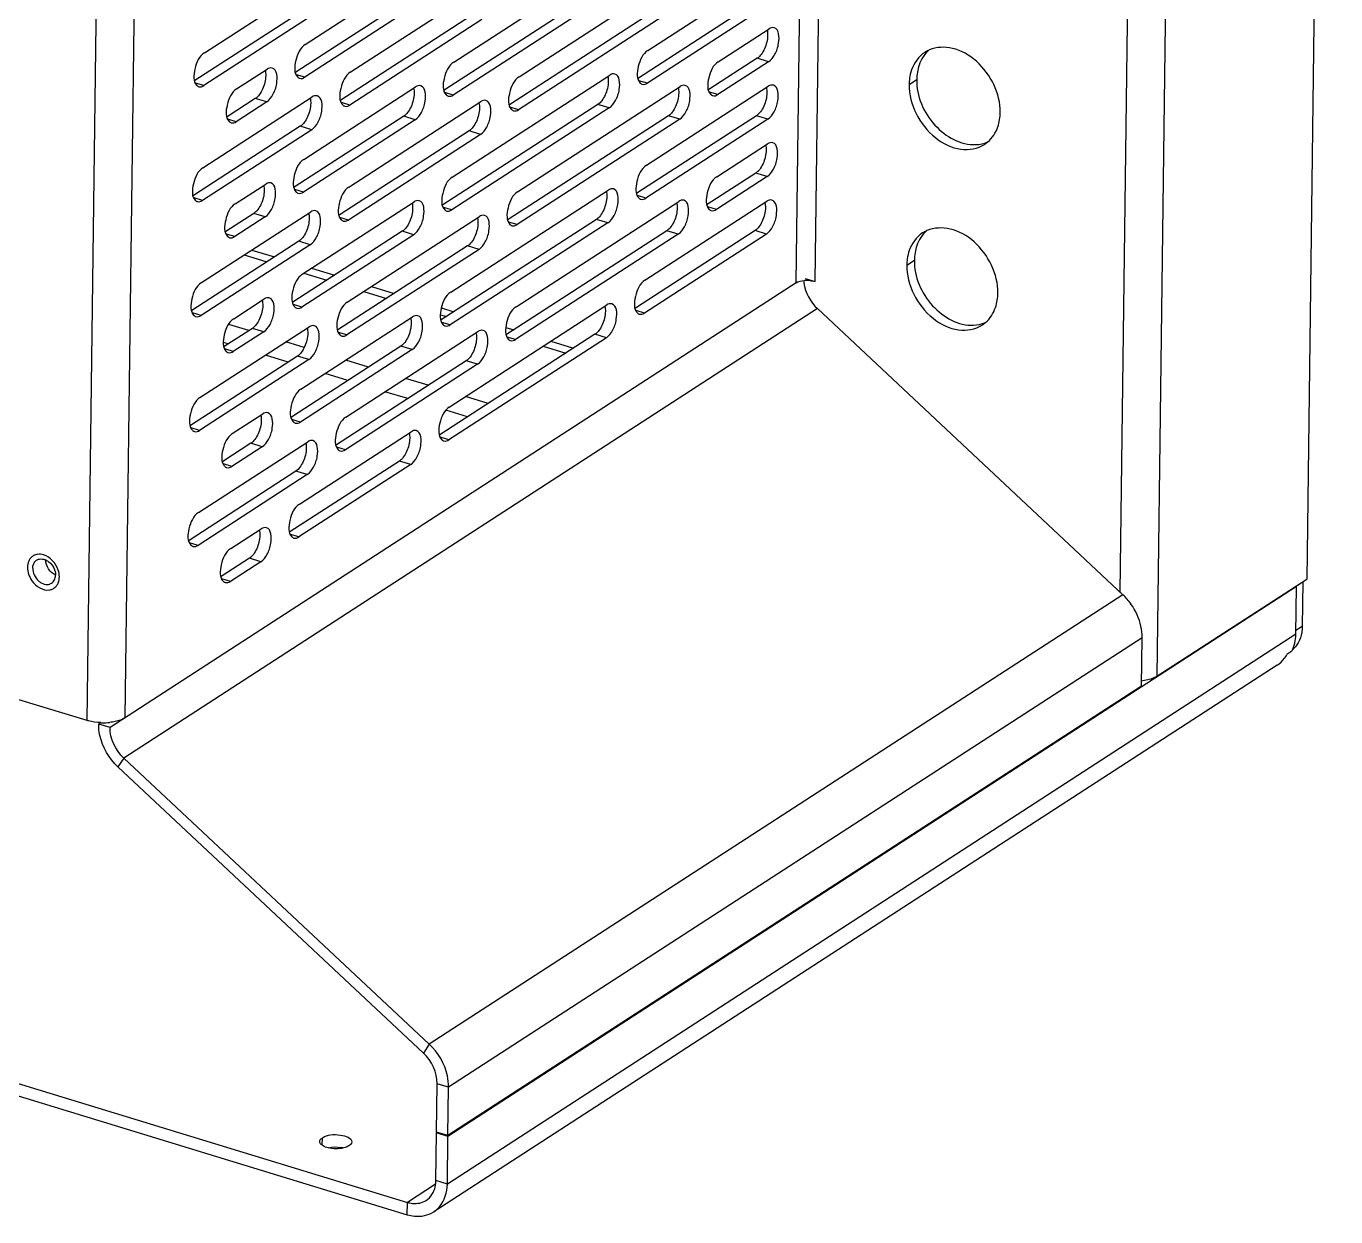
# Model space of a CAD drawing. Header units: millimetres. Extents: x -177 to 18421, y -5017 to 3255.
# Drawn here: x 4843.56 to 4879.39, y -3752.58 to -3720.03 of the extents above; entities that cross this region are included whole.
import ezdxf

# ---------------------------------------------------------------- set-up
doc = ezdxf.new("R2010")
doc.units = ezdxf.units.MM
doc.header["$LTSCALE"] = 46.255
doc.layers.get('0').update_dxf_attribs({"linetype": 'CONTINUOUS'})
doc.layers.add('02___PRT_ALL_AXES', color=7, linetype='CONTINUOUS')

msp = doc.modelspace()

# ---------------------------------------------------------------- linework, layer by layer
at = {"color": 3, "linetype": 'Continuous'}
for p, q in [((4879.389, -3673.017), (4878.593, -3735.149)), ((4875.288, -3675.673), (4874.492, -3737.805)), ((4874.217, -3678.2), (4873.483, -3735.499)), ((4865.144, -3727.011), (4865.698, -3683.717)), ((4864.623, -3727.051), (4865.174, -3684.056)), ((4845.235, -3739.015), (4845.818, -3693.501)), ((4846.275, -3738.934), (4846.858, -3693.421)), ((4855.258, -3721.015), (4859.567, -3718.224)), ((4851.198, -3720.528), (4854.256, -3718.547)), ((4857.045, -3721.416), (4861.493, -3718.535)), ((4860.569, -3720.691), (4863.906, -3718.531)), ((4848.438, -3720.757), (4851.427, -3718.822)), ((4852.429, -3721.289), (4856.043, -3718.948)), ((4859.556, -3719.122), (4855.247, -3721.912)), ((4854.244, -3719.445), (4851.186, -3721.426)), ((4861.482, -3719.433), (4857.034, -3722.313)), ((4863.894, -3719.428), (4860.558, -3721.589)), ((4851.415, -3719.719), (4848.427, -3721.655)), ((4856.031, -3719.846), (4852.417, -3722.187)), ((4862.495, -3721.002), (4863.885, -3720.102)), ((4863.874, -3721), (4862.484, -3721.9)), ((4849.321, -3721.743), (4850.155, -3721.203)), ((4855.218, -3724.157), (4859.527, -3721.366)), ((4851.158, -3723.67), (4854.216, -3721.69)), ((4857.005, -3724.558), (4861.453, -3721.677)), ((4860.529, -3723.834), (4863.865, -3721.673)), ((4848.398, -3723.9), (4851.386, -3721.964)), ((4850.144, -3722.101), (4849.31, -3722.641)), ((4852.389, -3724.431), (4856.003, -3722.091)), ((4859.515, -3722.264), (4855.206, -3725.055)), ((4863.854, -3722.571), (4860.518, -3724.731)), ((4851.375, -3722.862), (4848.386, -3724.798)), ((4854.204, -3722.588), (4851.146, -3724.568)), ((4861.441, -3722.575), (4856.993, -3725.456)), ((4855.991, -3722.989), (4852.377, -3725.329)), ((4862.455, -3724.145), (4863.845, -3723.244)), ((4760.574, -3724.051), (4853.989, -3752.526)), ((4849.281, -3724.886), (4850.115, -3724.346)), ((4863.834, -3724.142), (4862.444, -3725.042)), ((4855.178, -3727.3), (4859.487, -3724.509)), ((4851.117, -3726.813), (4854.175, -3724.832)), ((4856.965, -3727.701), (4861.413, -3724.82)), ((4860.489, -3726.976), (4863.825, -3724.816)), ((4848.357, -3727.042), (4851.346, -3725.107)), ((4850.104, -3725.243), (4849.27, -3725.784)), ((4852.348, -3727.574), (4855.962, -3725.233)), ((4859.475, -3725.407), (4855.166, -3728.197)), ((4854.164, -3725.73), (4851.106, -3727.711)), ((4861.401, -3725.718), (4856.953, -3728.598)), ((4863.813, -3725.713), (4860.477, -3727.874)), ((4851.335, -3726.004), (4848.346, -3727.94)), ((4849.735, -3726.15), (4850.358, -3726.34)), ((4855.951, -3726.131), (4852.337, -3728.472)), ((4851.371, -3726.649), (4851.994, -3726.839)), ((4864.656, -3727.03), (4845.858, -3739.205)), ((4853.007, -3727.147), (4853.63, -3727.337)), ((4864.869, -3726.927), (4865.144, -3727.011)), ((4849.241, -3728.028), (4850.075, -3727.488)), ((4865.207, -3727.752), (4846.233, -3740.041)), ((4854.921, -3727.731), (4855.266, -3727.836)), ((4855.137, -3730.442), (4859.446, -3727.651)), ((4873.565, -3735.576), (4865.207, -3727.752)), ((4848.317, -3730.185), (4851.306, -3728.249)), ((4851.077, -3729.955), (4854.135, -3727.975)), ((4856.688, -3728.269), (4856.902, -3728.335)), ((4850.063, -3728.386), (4849.229, -3728.926)), ((4852.308, -3730.716), (4855.922, -3728.376)), ((4859.435, -3728.549), (4855.126, -3731.34)), ((4857.915, -3728.643), (4858.538, -3728.833)), ((4854.124, -3728.873), (4851.066, -3730.853)), ((4851.294, -3729.147), (4848.306, -3731.083)), ((4855.911, -3729.274), (4852.297, -3731.614)), ((4849.201, -3731.171), (4850.035, -3730.631)), ((4851.037, -3733.098), (4854.095, -3731.117)), ((4848.277, -3733.327), (4851.265, -3731.392)), ((4850.023, -3731.528), (4849.189, -3732.069)), ((4854.083, -3732.015), (4851.025, -3733.996)), ((4851.254, -3732.289), (4848.265, -3734.225)), ((4849.16, -3734.313), (4849.994, -3733.773)), ((4849.983, -3734.671), (4849.149, -3735.211)), ((4878.315, -3735.352), (4855.101, -3750.386)), ((4874.492, -3737.805), (4878.593, -3735.149)), ((4878.298, -3736.654), (4878.315, -3735.352)), ((4878.488, -3735.218), (4878.472, -3736.442)), ((4873.565, -3735.576), (4854.591, -3747.864)), ((4878.298, -3736.654), (4855.085, -3751.688)), ((4874.092, -3736.751), (4855.119, -3749.04)), ((4874.075, -3738.075), (4874.092, -3736.751)), ((4878.19, -3737.117), (4878.051, -3737.207)), ((4877.785, -3737.505), (4854.711, -3752.45)), ((4874.075, -3738.075), (4855.102, -3750.364)), ((4845.235, -3739.015), (4843.157, -3738.381)), ((4854.591, -3747.864), (4846.233, -3740.041)), ((4855.102, -3750.364), (4855.119, -3749.04)), ((4855.085, -3751.688), (4855.101, -3750.386))]:
    msp.add_line(p, q, dxfattribs=at)
at = {"color": 7, "linetype": 'Continuous'}
for p, q in [((4859.244, -3719.027), (4854.999, -3721.776)), ((4861.17, -3719.338), (4856.786, -3722.177)), ((4863.582, -3719.333), (4860.311, -3721.452)), ((4851.103, -3719.624), (4848.179, -3721.518)), ((4853.933, -3719.35), (4850.939, -3721.289)), ((4855.72, -3719.751), (4852.17, -3722.05)), ((4863.562, -3720.905), (4862.237, -3721.763)), ((4863.874, -3721), (4863.562, -3720.905)), ((4851.186, -3721.426), (4850.955, -3721.355)), ((4848.427, -3721.655), (4848.195, -3721.585)), ((4855.247, -3721.912), (4855.015, -3721.842)), ((4860.558, -3721.589), (4860.327, -3721.519)), ((4862.484, -3721.9), (4862.253, -3721.829)), ((4849.832, -3722.006), (4849.063, -3722.504)), ((4850.144, -3722.101), (4849.832, -3722.006)), ((4852.417, -3722.187), (4852.186, -3722.116)), ((4859.204, -3722.169), (4854.959, -3724.918)), ((4859.515, -3722.264), (4859.204, -3722.169)), ((4849.31, -3722.641), (4849.079, -3722.571)), ((4853.893, -3722.493), (4850.899, -3724.432)), ((4854.204, -3722.588), (4853.893, -3722.493)), ((4861.13, -3722.48), (4856.746, -3725.319)), ((4857.034, -3722.313), (4856.802, -3722.243)), ((4863.542, -3722.476), (4860.27, -3724.595)), ((4861.441, -3722.575), (4861.13, -3722.48)), ((4863.854, -3722.571), (4863.542, -3722.476)), ((4851.063, -3722.767), (4848.139, -3724.661)), ((4851.375, -3722.862), (4851.063, -3722.767)), ((4855.679, -3722.894), (4852.13, -3725.193)), ((4855.991, -3722.989), (4855.679, -3722.894)), ((4760.578, -3723.714), (4853.994, -3752.189)), ((4863.522, -3724.047), (4862.196, -3724.906)), ((4863.834, -3724.142), (4863.522, -3724.047)), ((4851.146, -3724.568), (4850.915, -3724.498)), ((4860.518, -3724.731), (4860.287, -3724.661)), ((4848.386, -3724.798), (4848.155, -3724.727)), ((4855.206, -3725.055), (4854.975, -3724.985)), ((4862.444, -3725.042), (4862.212, -3724.972)), ((4849.792, -3725.148), (4849.022, -3725.647)), ((4850.104, -3725.243), (4849.792, -3725.148)), ((4852.377, -3725.329), (4852.146, -3725.259)), ((4859.164, -3725.312), (4854.919, -3728.061)), ((4856.993, -3725.456), (4856.762, -3725.385)), ((4859.475, -3725.407), (4859.164, -3725.312)), ((4849.27, -3725.784), (4849.038, -3725.713)), ((4853.852, -3725.635), (4850.859, -3727.574)), ((4854.164, -3725.73), (4853.852, -3725.635)), ((4861.089, -3725.623), (4856.706, -3728.462)), ((4863.502, -3725.618), (4860.23, -3727.737)), ((4861.401, -3725.718), (4861.089, -3725.623)), ((4863.813, -3725.713), (4863.502, -3725.618)), ((4851.023, -3725.909), (4848.099, -3727.803)), ((4851.335, -3726.004), (4851.023, -3725.909)), ((4855.639, -3726.036), (4852.09, -3728.335)), ((4855.951, -3726.131), (4855.639, -3726.036)), ((4849.527, -3726.285), (4850.15, -3726.475)), ((4851.162, -3726.784), (4851.786, -3726.974)), ((4852.798, -3727.282), (4853.422, -3727.472)), ((4848.346, -3727.94), (4848.115, -3727.87)), ((4851.106, -3727.711), (4850.875, -3727.64)), ((4854.895, -3727.921), (4855.058, -3727.971)), ((4860.477, -3727.874), (4860.246, -3727.804)), ((4849.752, -3728.291), (4848.982, -3728.789)), ((4849.656, -3728.353), (4849.103, -3728.184)), ((4850.063, -3728.386), (4849.752, -3728.291)), ((4855.166, -3728.197), (4854.935, -3728.127)), ((4851.169, -3728.814), (4850.669, -3728.661)), ((4852.337, -3728.472), (4852.106, -3728.401)), ((4859.123, -3728.454), (4854.879, -3731.203)), ((4856.953, -3728.598), (4856.722, -3728.528)), ((4859.435, -3728.549), (4859.123, -3728.454)), ((4849.093, -3728.718), (4848.959, -3728.677)), ((4849.229, -3728.926), (4848.998, -3728.856)), ((4853.812, -3728.778), (4850.818, -3730.717)), ((4854.124, -3728.873), (4853.812, -3728.778)), ((4857.706, -3728.778), (4858.329, -3728.968)), ((4850.983, -3729.052), (4848.058, -3730.946)), ((4850.729, -3729.216), (4850.106, -3729.026)), ((4851.294, -3729.147), (4850.983, -3729.052)), ((4855.599, -3729.179), (4852.049, -3731.478)), ((4852.928, -3729.35), (4852.305, -3729.16)), ((4855.911, -3729.274), (4855.599, -3729.179)), ((4852.365, -3729.715), (4851.742, -3729.525)), ((4854.564, -3729.849), (4853.941, -3729.659)), ((4854.001, -3730.214), (4853.378, -3730.024)), ((4856.2, -3730.347), (4855.577, -3730.157)), ((4851.066, -3730.853), (4850.834, -3730.783)), ((4855.637, -3730.712), (4855.045, -3730.532)), ((4848.306, -3731.083), (4848.075, -3731.012)), ((4849.711, -3731.433), (4848.942, -3731.932)), ((4850.023, -3731.528), (4849.711, -3731.433)), ((4855.126, -3731.34), (4854.895, -3731.269)), ((4852.297, -3731.614), (4852.065, -3731.544)), ((4850.942, -3732.194), (4848.018, -3734.088)), ((4849.189, -3732.069), (4848.958, -3731.998)), ((4853.772, -3731.92), (4850.778, -3733.859)), ((4851.254, -3732.289), (4850.942, -3732.194)), ((4854.083, -3732.015), (4853.772, -3731.92)), ((4851.025, -3733.996), (4850.794, -3733.925)), ((4848.265, -3734.225), (4848.034, -3734.155)), ((4849.671, -3734.576), (4848.902, -3735.074)), ((4849.983, -3734.671), (4849.671, -3734.576)), ((4849.149, -3735.211), (4848.918, -3735.141)), ((4878.315, -3735.352), (4878.291, -3735.345)), ((4878.472, -3736.442), (4878.299, -3736.554)), ((4845.606, -3739.071), (4845.547, -3739.11)), ((4845.858, -3739.205), (4845.547, -3739.11)), ((4846.233, -3740.041), (4846.074, -3740.285)), ((4854.432, -3748.108), (4846.074, -3740.285)), ((4854.591, -3747.864), (4854.432, -3748.108)), ((4854.79, -3750.269), (4854.807, -3748.945)), ((4855.119, -3749.04), (4854.807, -3748.945)), ((4854.773, -3751.593), (4854.79, -3750.291)), ((4855.102, -3750.364), (4854.79, -3750.269)), ((4854.813, -3750.276), (4854.79, -3750.291)), ((4855.101, -3750.386), (4854.79, -3750.291)), ((4854.763, -3751.691), (4853.994, -3752.189)), ((4855.085, -3751.688), (4854.773, -3751.593)), ((4853.989, -3752.526), (4853.994, -3752.189))]:
    msp.add_line(p, q, dxfattribs=at)
at = {"color": 3, "linetype": 'Continuous'}
msp.add_lwpolyline([(4845.271, -3739.025), (4845.253, -3739.02), (4845.235, -3739.015)], dxfattribs=at)
for centre, radius, start, end in [((4865.819, -3726.923), 0.987, 183.5455, 187.4814), ((4864.926, -3727.82), 0.839, 84.8575, 95.0883), ((4872.406, -3736.811), 1.694, 35.405, 46.8132), ((4877.312, -3736.828), 0.831, 324.2555, 332.9039), ((4877.762, -3736.561), 0.68, 311.4867, 319.2374), ((4845.67, -3737.403), 1.672, 267.789, 268.567), ((4845.671, -3737.425), 1.65, 268.5277, 276.2799)]:
    msp.add_arc(centre, radius, start, end, dxfattribs=at)
for points in [[(4864.025, -3720.072), (4863.98, -3720.059), (4863.925, -3720.076), (4863.885, -3720.102)], [(4850.295, -3721.174), (4850.25, -3721.16), (4850.195, -3721.177), (4850.155, -3721.203)], [(4851.047, -3721.455), (4851.092, -3721.469), (4851.146, -3721.452), (4851.186, -3721.426)], [(4859.667, -3721.337), (4859.621, -3721.323), (4859.567, -3721.34), (4859.527, -3721.366)], [(4848.287, -3721.684), (4848.332, -3721.698), (4848.387, -3721.681), (4848.427, -3721.655)], [(4854.356, -3721.66), (4854.31, -3721.647), (4854.256, -3721.664), (4854.216, -3721.69)], [(4860.418, -3721.618), (4860.464, -3721.632), (4860.518, -3721.615), (4860.558, -3721.589)], [(4861.593, -3721.648), (4861.547, -3721.634), (4861.493, -3721.651), (4861.453, -3721.677)], [(4864.005, -3721.644), (4863.96, -3721.63), (4863.905, -3721.647), (4863.865, -3721.673)], [(4851.526, -3721.935), (4851.481, -3721.921), (4851.426, -3721.938), (4851.386, -3721.964)], [(4852.277, -3722.216), (4852.323, -3722.23), (4852.377, -3722.213), (4852.417, -3722.187)], [(4855.107, -3721.942), (4855.152, -3721.956), (4855.207, -3721.938), (4855.247, -3721.912)], [(4856.142, -3722.061), (4856.097, -3722.047), (4856.043, -3722.065), (4856.003, -3722.091)], [(4862.344, -3721.929), (4862.39, -3721.943), (4862.444, -3721.926), (4862.484, -3721.9)], [(4856.894, -3722.343), (4856.939, -3722.357), (4856.994, -3722.339), (4857.034, -3722.313)], [(4849.17, -3722.67), (4849.216, -3722.684), (4849.27, -3722.667), (4849.31, -3722.641)], [(4863.985, -3723.215), (4863.939, -3723.201), (4863.885, -3723.218), (4863.845, -3723.244)], [(4850.255, -3724.316), (4850.209, -3724.302), (4850.155, -3724.32), (4850.115, -3724.346)], [(4851.006, -3724.598), (4851.052, -3724.611), (4851.106, -3724.594), (4851.146, -3724.568)], [(4859.627, -3724.479), (4859.581, -3724.466), (4859.527, -3724.483), (4859.487, -3724.509)], [(4848.246, -3724.827), (4848.292, -3724.841), (4848.346, -3724.823), (4848.386, -3724.798)], [(4851.486, -3725.077), (4851.44, -3725.063), (4851.386, -3725.081), (4851.346, -3725.107)], [(4854.315, -3724.803), (4854.27, -3724.789), (4854.215, -3724.806), (4854.175, -3724.832)], [(4855.067, -3725.084), (4855.112, -3725.098), (4855.166, -3725.081), (4855.206, -3725.055)], [(4860.378, -3724.761), (4860.423, -3724.775), (4860.478, -3724.757), (4860.518, -3724.731)], [(4861.552, -3724.79), (4861.507, -3724.776), (4861.453, -3724.794), (4861.413, -3724.82)], [(4862.304, -3725.072), (4862.349, -3725.086), (4862.404, -3725.068), (4862.444, -3725.042)], [(4863.965, -3724.786), (4863.919, -3724.772), (4863.865, -3724.79), (4863.825, -3724.816)], [(4852.237, -3725.359), (4852.283, -3725.373), (4852.337, -3725.355), (4852.377, -3725.329)], [(4856.102, -3725.204), (4856.057, -3725.19), (4856.002, -3725.207), (4855.962, -3725.233)], [(4849.13, -3725.813), (4849.175, -3725.827), (4849.23, -3725.809), (4849.27, -3725.784)], [(4856.853, -3725.485), (4856.899, -3725.499), (4856.953, -3725.482), (4856.993, -3725.456)], [(4864.623, -3727.051), (4864.69, -3727.008), (4864.773, -3726.991), (4864.852, -3726.984)], [(4864.84, -3727.051), (4864.874, -3727.313), (4865.015, -3727.572), (4865.207, -3727.752)], [(4865.002, -3726.984), (4865.05, -3726.989), (4865.098, -3726.997), (4865.144, -3727.011)], [(4850.215, -3727.459), (4850.169, -3727.445), (4850.115, -3727.462), (4850.075, -3727.488)], [(4848.206, -3727.969), (4848.252, -3727.983), (4848.306, -3727.966), (4848.346, -3727.94)], [(4850.966, -3727.74), (4851.012, -3727.754), (4851.066, -3727.737), (4851.106, -3727.711)], [(4854.275, -3727.945), (4854.229, -3727.932), (4854.175, -3727.949), (4854.135, -3727.975)], [(4859.586, -3727.622), (4859.541, -3727.608), (4859.486, -3727.625), (4859.446, -3727.651)], [(4860.338, -3727.903), (4860.383, -3727.917), (4860.437, -3727.9), (4860.477, -3727.874)], [(4851.446, -3728.22), (4851.4, -3728.206), (4851.346, -3728.223), (4851.306, -3728.249)], [(4855.026, -3728.227), (4855.072, -3728.241), (4855.126, -3728.223), (4855.166, -3728.197)], [(4852.197, -3728.501), (4852.242, -3728.515), (4852.297, -3728.498), (4852.337, -3728.472)], [(4856.062, -3728.346), (4856.016, -3728.332), (4855.962, -3728.35), (4855.922, -3728.376)], [(4856.813, -3728.628), (4856.859, -3728.642), (4856.913, -3728.624), (4856.953, -3728.598)], [(4849.089, -3728.955), (4849.135, -3728.969), (4849.189, -3728.952), (4849.229, -3728.926)], [(4850.174, -3730.601), (4850.129, -3730.587), (4850.075, -3730.605), (4850.035, -3730.631)], [(4848.166, -3731.112), (4848.211, -3731.126), (4848.266, -3731.108), (4848.306, -3731.083)], [(4850.926, -3730.883), (4850.971, -3730.896), (4851.026, -3730.879), (4851.066, -3730.853)], [(4854.235, -3731.088), (4854.189, -3731.074), (4854.135, -3731.091), (4854.095, -3731.117)], [(4851.405, -3731.362), (4851.36, -3731.348), (4851.305, -3731.366), (4851.265, -3731.392)], [(4854.986, -3731.369), (4855.032, -3731.383), (4855.086, -3731.366), (4855.126, -3731.34)], [(4852.157, -3731.644), (4852.202, -3731.657), (4852.257, -3731.64), (4852.297, -3731.614)], [(4849.049, -3732.098), (4849.095, -3732.112), (4849.149, -3732.094), (4849.189, -3732.069)], [(4850.134, -3733.744), (4850.089, -3733.73), (4850.034, -3733.747), (4849.994, -3733.773)], [(4850.885, -3734.025), (4850.931, -3734.039), (4850.985, -3734.022), (4851.025, -3733.996)], [(4848.126, -3734.254), (4848.171, -3734.268), (4848.225, -3734.251), (4848.265, -3734.225)], [(4849.009, -3735.24), (4849.055, -3735.254), (4849.109, -3735.237), (4849.149, -3735.211)], [(4874.059, -3736.438), (4874.012, -3736.221), (4873.915, -3736.011), (4873.786, -3735.829)], [(4874.092, -3736.751), (4874.094, -3736.646), (4874.082, -3736.541), (4874.059, -3736.438)], [(4878.472, -3736.442), (4878.471, -3736.499), (4878.466, -3736.557), (4878.456, -3736.613)], [(4878.19, -3737.117), (4878.225, -3737.048), (4878.251, -3736.975), (4878.269, -3736.9)], [(4878.269, -3736.9), (4878.288, -3736.82), (4878.297, -3736.736), (4878.298, -3736.654)], [(4878.42, -3736.753), (4878.389, -3736.845), (4878.341, -3736.932), (4878.278, -3737.005)], [(4878.456, -3736.613), (4878.448, -3736.66), (4878.436, -3736.708), (4878.42, -3736.753)], [(4877.785, -3737.505), (4877.863, -3737.455), (4877.932, -3737.388), (4877.986, -3737.313)], [(4845.606, -3739.073), (4845.493, -3739.069), (4845.38, -3739.054), (4845.271, -3739.025)], [(4845.995, -3739.042), (4845.947, -3739.052), (4845.899, -3739.06), (4845.851, -3739.065)], [(4846.275, -3738.934), (4846.191, -3738.989), (4846.093, -3739.02), (4845.995, -3739.042)], [(4846.233, -3740.041), (4846.01, -3739.832), (4845.854, -3739.51), (4845.858, -3739.205)]]:
    msp.add_open_spline(points, degree=3, dxfattribs=at)
at = {"color": 7, "linetype": 'Continuous'}
for points in [[(4863.846, -3720.276), (4863.844, -3720.402), (4863.813, -3720.53), (4863.76, -3720.646)], [(4863.832, -3720.135), (4863.843, -3720.181), (4863.847, -3720.229), (4863.846, -3720.276)], [(4863.76, -3720.646), (4863.736, -3720.701), (4863.706, -3720.754), (4863.669, -3720.802)], [(4863.669, -3720.802), (4863.639, -3720.841), (4863.604, -3720.878), (4863.562, -3720.905)], [(4850.116, -3721.377), (4850.114, -3721.504), (4850.083, -3721.632), (4850.03, -3721.747)], [(4850.102, -3721.237), (4850.113, -3721.282), (4850.117, -3721.33), (4850.116, -3721.377)], [(4859.473, -3721.4), (4859.484, -3721.446), (4859.488, -3721.493), (4859.488, -3721.54)], [(4850.03, -3721.747), (4850.006, -3721.802), (4849.976, -3721.855), (4849.939, -3721.903)], [(4854.162, -3721.723), (4854.173, -3721.769), (4854.177, -3721.817), (4854.176, -3721.864)], [(4859.488, -3721.54), (4859.486, -3721.667), (4859.454, -3721.795), (4859.402, -3721.91)], [(4861.413, -3721.851), (4861.412, -3721.978), (4861.38, -3722.106), (4861.328, -3722.221)], [(4861.399, -3721.711), (4861.41, -3721.756), (4861.414, -3721.804), (4861.413, -3721.851)], [(4863.826, -3721.847), (4863.824, -3721.974), (4863.792, -3722.102), (4863.74, -3722.217)], [(4863.812, -3721.706), (4863.823, -3721.752), (4863.826, -3721.8), (4863.826, -3721.847)], [(4849.939, -3721.903), (4849.909, -3721.942), (4849.874, -3721.979), (4849.832, -3722.006)], [(4851.347, -3722.138), (4851.345, -3722.265), (4851.313, -3722.393), (4851.261, -3722.508)], [(4851.333, -3721.998), (4851.344, -3722.043), (4851.347, -3722.091), (4851.347, -3722.138)], [(4854.176, -3721.864), (4854.175, -3721.99), (4854.143, -3722.118), (4854.091, -3722.234)], [(4855.949, -3722.124), (4855.96, -3722.17), (4855.964, -3722.218), (4855.963, -3722.265)], [(4859.311, -3722.066), (4859.281, -3722.105), (4859.245, -3722.142), (4859.204, -3722.169)], [(4859.402, -3721.91), (4859.377, -3721.965), (4859.347, -3722.018), (4859.311, -3722.066)], [(4851.261, -3722.508), (4851.237, -3722.563), (4851.207, -3722.616), (4851.17, -3722.664)], [(4853.999, -3722.39), (4853.969, -3722.429), (4853.934, -3722.466), (4853.893, -3722.493)], [(4854.091, -3722.234), (4854.066, -3722.289), (4854.036, -3722.342), (4853.999, -3722.39)], [(4855.963, -3722.265), (4855.962, -3722.391), (4855.93, -3722.519), (4855.878, -3722.635)], [(4861.237, -3722.377), (4861.206, -3722.416), (4861.171, -3722.453), (4861.13, -3722.48)], [(4861.328, -3722.221), (4861.303, -3722.276), (4861.273, -3722.329), (4861.237, -3722.377)], [(4863.649, -3722.373), (4863.619, -3722.412), (4863.584, -3722.449), (4863.542, -3722.476)], [(4863.74, -3722.217), (4863.716, -3722.272), (4863.686, -3722.325), (4863.649, -3722.373)], [(4851.17, -3722.664), (4851.14, -3722.703), (4851.105, -3722.74), (4851.063, -3722.767)], [(4855.786, -3722.791), (4855.756, -3722.83), (4855.721, -3722.867), (4855.679, -3722.894)], [(4855.878, -3722.635), (4855.853, -3722.69), (4855.823, -3722.743), (4855.786, -3722.791)], [(4863.791, -3723.278), (4863.803, -3723.323), (4863.806, -3723.371), (4863.806, -3723.418)], [(4863.806, -3723.418), (4863.804, -3723.545), (4863.772, -3723.673), (4863.72, -3723.788)], [(4863.629, -3723.944), (4863.599, -3723.983), (4863.563, -3724.02), (4863.522, -3724.047)], [(4863.72, -3723.788), (4863.695, -3723.843), (4863.665, -3723.896), (4863.629, -3723.944)], [(4850.076, -3724.519), (4850.074, -3724.646), (4850.042, -3724.774), (4849.99, -3724.89)], [(4850.061, -3724.379), (4850.073, -3724.425), (4850.076, -3724.472), (4850.076, -3724.519)], [(4859.447, -3724.683), (4859.446, -3724.809), (4859.414, -3724.937), (4859.362, -3725.053)], [(4859.433, -3724.542), (4859.444, -3724.588), (4859.448, -3724.636), (4859.447, -3724.683)], [(4849.899, -3725.045), (4849.869, -3725.085), (4849.834, -3725.122), (4849.792, -3725.148)], [(4849.99, -3724.89), (4849.965, -3724.945), (4849.935, -3724.998), (4849.899, -3725.045)], [(4854.136, -3725.006), (4854.134, -3725.133), (4854.103, -3725.261), (4854.051, -3725.376)], [(4854.122, -3724.866), (4854.133, -3724.911), (4854.137, -3724.959), (4854.136, -3725.006)], [(4859.362, -3725.053), (4859.337, -3725.108), (4859.307, -3725.161), (4859.27, -3725.209)], [(4861.373, -3724.994), (4861.372, -3725.12), (4861.34, -3725.248), (4861.288, -3725.364)], [(4861.359, -3724.853), (4861.37, -3724.899), (4861.374, -3724.947), (4861.373, -3724.994)], [(4863.786, -3724.989), (4863.784, -3725.116), (4863.752, -3725.244), (4863.7, -3725.36)], [(4863.771, -3724.849), (4863.782, -3724.895), (4863.786, -3724.942), (4863.786, -3724.989)], [(4851.307, -3725.28), (4851.305, -3725.407), (4851.273, -3725.535), (4851.221, -3725.651)], [(4851.292, -3725.14), (4851.303, -3725.186), (4851.307, -3725.233), (4851.307, -3725.28)], [(4854.051, -3725.376), (4854.026, -3725.431), (4853.996, -3725.484), (4853.959, -3725.532)], [(4855.923, -3725.407), (4855.921, -3725.534), (4855.889, -3725.662), (4855.837, -3725.777)], [(4855.909, -3725.267), (4855.92, -3725.312), (4855.923, -3725.36), (4855.923, -3725.407)], [(4859.27, -3725.209), (4859.24, -3725.248), (4859.205, -3725.285), (4859.164, -3725.312)], [(4861.288, -3725.364), (4861.263, -3725.419), (4861.233, -3725.472), (4861.196, -3725.519)], [(4863.7, -3725.36), (4863.675, -3725.414), (4863.645, -3725.468), (4863.609, -3725.515)], [(4851.221, -3725.651), (4851.196, -3725.706), (4851.166, -3725.759), (4851.13, -3725.806)], [(4853.959, -3725.532), (4853.929, -3725.571), (4853.894, -3725.608), (4853.852, -3725.635)], [(4855.837, -3725.777), (4855.813, -3725.832), (4855.783, -3725.885), (4855.746, -3725.933)], [(4861.196, -3725.519), (4861.166, -3725.559), (4861.131, -3725.596), (4861.089, -3725.623)], [(4863.609, -3725.515), (4863.579, -3725.555), (4863.543, -3725.591), (4863.502, -3725.618)], [(4851.13, -3725.806), (4851.1, -3725.846), (4851.064, -3725.883), (4851.023, -3725.909)], [(4855.746, -3725.933), (4855.716, -3725.972), (4855.681, -3726.009), (4855.639, -3726.036)], [(4850.021, -3727.522), (4850.032, -3727.567), (4850.036, -3727.615), (4850.035, -3727.662)], [(4850.035, -3727.662), (4850.034, -3727.789), (4850.002, -3727.917), (4849.95, -3728.032)], [(4859.407, -3727.825), (4859.405, -3727.952), (4859.374, -3728.08), (4859.322, -3728.195)], [(4859.393, -3727.685), (4859.404, -3727.731), (4859.408, -3727.778), (4859.407, -3727.825)], [(4849.859, -3728.188), (4849.828, -3728.227), (4849.793, -3728.264), (4849.752, -3728.291)], [(4849.95, -3728.032), (4849.925, -3728.087), (4849.895, -3728.14), (4849.859, -3728.188)], [(4851.252, -3728.283), (4851.263, -3728.328), (4851.267, -3728.376), (4851.266, -3728.423)], [(4854.096, -3728.149), (4854.094, -3728.275), (4854.062, -3728.403), (4854.01, -3728.519)], [(4854.082, -3728.008), (4854.093, -3728.054), (4854.096, -3728.102), (4854.096, -3728.149)], [(4859.322, -3728.195), (4859.297, -3728.25), (4859.267, -3728.303), (4859.23, -3728.351)], [(4851.266, -3728.423), (4851.265, -3728.55), (4851.233, -3728.678), (4851.181, -3728.793)], [(4854.01, -3728.519), (4853.986, -3728.574), (4853.955, -3728.627), (4853.919, -3728.675)], [(4855.883, -3728.55), (4855.881, -3728.676), (4855.849, -3728.804), (4855.797, -3728.92)], [(4855.868, -3728.409), (4855.879, -3728.455), (4855.883, -3728.503), (4855.883, -3728.55)], [(4859.23, -3728.351), (4859.2, -3728.39), (4859.165, -3728.427), (4859.123, -3728.454)], [(4851.089, -3728.949), (4851.059, -3728.988), (4851.024, -3729.025), (4850.983, -3729.052)], [(4851.181, -3728.793), (4851.156, -3728.848), (4851.126, -3728.901), (4851.089, -3728.949)], [(4853.919, -3728.675), (4853.889, -3728.714), (4853.854, -3728.751), (4853.812, -3728.778)], [(4855.797, -3728.92), (4855.772, -3728.975), (4855.742, -3729.028), (4855.706, -3729.076)], [(4855.706, -3729.076), (4855.676, -3729.115), (4855.64, -3729.152), (4855.599, -3729.179)], [(4849.995, -3730.804), (4849.994, -3730.931), (4849.962, -3731.059), (4849.91, -3731.175)], [(4849.981, -3730.664), (4849.992, -3730.71), (4849.996, -3730.757), (4849.995, -3730.804)], [(4854.041, -3731.151), (4854.052, -3731.196), (4854.056, -3731.244), (4854.055, -3731.291)], [(4849.818, -3731.33), (4849.788, -3731.37), (4849.753, -3731.407), (4849.711, -3731.433)], [(4849.91, -3731.175), (4849.885, -3731.229), (4849.855, -3731.283), (4849.818, -3731.33)], [(4851.212, -3731.425), (4851.223, -3731.471), (4851.227, -3731.518), (4851.226, -3731.565)], [(4854.055, -3731.291), (4854.054, -3731.418), (4854.022, -3731.546), (4853.97, -3731.661)], [(4851.226, -3731.565), (4851.224, -3731.692), (4851.193, -3731.82), (4851.141, -3731.936)], [(4853.879, -3731.817), (4853.848, -3731.856), (4853.813, -3731.893), (4853.772, -3731.92)], [(4853.97, -3731.661), (4853.945, -3731.716), (4853.915, -3731.769), (4853.879, -3731.817)], [(4851.049, -3732.091), (4851.019, -3732.131), (4850.984, -3732.168), (4850.942, -3732.194)], [(4851.141, -3731.936), (4851.116, -3731.991), (4851.086, -3732.044), (4851.049, -3732.091)], [(4849.955, -3733.947), (4849.953, -3734.074), (4849.922, -3734.202), (4849.869, -3734.317)], [(4849.941, -3733.807), (4849.952, -3733.852), (4849.956, -3733.9), (4849.955, -3733.947)], [(4849.869, -3734.317), (4849.845, -3734.372), (4849.815, -3734.425), (4849.778, -3734.473)], [(4849.778, -3734.473), (4849.748, -3734.512), (4849.713, -3734.549), (4849.671, -3734.576)], [(4854.807, -3748.945), (4854.811, -3748.639), (4854.655, -3748.317), (4854.432, -3748.108)]]:
    msp.add_open_spline(points, degree=3, dxfattribs=at)
at = {"color": 3, "linetype": 'Continuous'}
for points, knots in [([(4863.874, -3721), (4863.948, -3720.952), (4864.067, -3720.78), (4864.175, -3720.489), (4864.165, -3720.115), (4864.025, -3720.072)], [0, 0, 0, 0, 0.257826, 0.570702, 1, 1, 1, 1]), ([(4848.438, -3720.757), (4848.294, -3720.85), (4848.157, -3721.16), (4848.124, -3721.545), (4848.232, -3721.651)], [0, 0, 0, 0, 0.531434, 1, 1, 1, 1]), ([(4851.198, -3720.528), (4851.054, -3720.621), (4850.916, -3720.931), (4850.884, -3721.315), (4850.992, -3721.422)], [0, 0, 0, 0, 0.531434, 1, 1, 1, 1]), ([(4860.569, -3720.691), (4860.426, -3720.784), (4860.288, -3721.094), (4860.256, -3721.479), (4860.363, -3721.585)], [0, 0, 0, 0, 0.531434, 1, 1, 1, 1]), ([(4855.258, -3721.015), (4855.114, -3721.108), (4854.977, -3721.417), (4854.944, -3721.802), (4855.052, -3721.908)], [0, 0, 0, 0, 0.531434, 1, 1, 1, 1]), ([(4862.495, -3721.002), (4862.351, -3721.095), (4862.214, -3721.405), (4862.181, -3721.789), (4862.289, -3721.896)], [0, 0, 0, 0, 0.531434, 1, 1, 1, 1]), ([(4850.144, -3722.101), (4850.218, -3722.053), (4850.337, -3721.882), (4850.445, -3721.59), (4850.435, -3721.216), (4850.295, -3721.174)], [0, 0, 0, 0, 0.257826, 0.570702, 1, 1, 1, 1]), ([(4850.992, -3721.422), (4850.999, -3721.429), (4851.016, -3721.443), (4851.036, -3721.452), (4851.047, -3721.455)], [0, 0, 0, 0, 0.511486, 1, 1, 1, 1]), ([(4852.429, -3721.289), (4852.285, -3721.382), (4852.147, -3721.692), (4852.115, -3722.076), (4852.222, -3722.183)], [0, 0, 0, 0, 0.531434, 1, 1, 1, 1]), ([(4857.045, -3721.416), (4856.901, -3721.509), (4856.764, -3721.818), (4856.731, -3722.203), (4856.839, -3722.309)], [0, 0, 0, 0, 0.531434, 1, 1, 1, 1]), ([(4859.515, -3722.264), (4859.589, -3722.216), (4859.709, -3722.045), (4859.816, -3721.753), (4859.807, -3721.379), (4859.667, -3721.337)], [0, 0, 0, 0, 0.257826, 0.570702, 1, 1, 1, 1]), ([(4848.232, -3721.651), (4848.239, -3721.659), (4848.257, -3721.672), (4848.277, -3721.681), (4848.287, -3721.684)], [0, 0, 0, 0, 0.511486, 1, 1, 1, 1]), ([(4849.321, -3721.743), (4849.178, -3721.836), (4849.04, -3722.146), (4849.008, -3722.531), (4849.115, -3722.637)], [0, 0, 0, 0, 0.531434, 1, 1, 1, 1]), ([(4854.204, -3722.588), (4854.278, -3722.54), (4854.398, -3722.368), (4854.505, -3722.077), (4854.496, -3721.703), (4854.356, -3721.66)], [0, 0, 0, 0, 0.257826, 0.570702, 1, 1, 1, 1]), ([(4860.363, -3721.585), (4860.371, -3721.593), (4860.388, -3721.606), (4860.408, -3721.615), (4860.418, -3721.618)], [0, 0, 0, 0, 0.511486, 1, 1, 1, 1]), ([(4861.441, -3722.575), (4861.515, -3722.527), (4861.635, -3722.356), (4861.742, -3722.064), (4861.733, -3721.69), (4861.593, -3721.648)], [0, 0, 0, 0, 0.257826, 0.570702, 1, 1, 1, 1]), ([(4863.854, -3722.571), (4863.928, -3722.523), (4864.047, -3722.352), (4864.155, -3722.06), (4864.145, -3721.686), (4864.005, -3721.644)], [0, 0, 0, 0, 0.257826, 0.570702, 1, 1, 1, 1]), ([(4851.375, -3722.862), (4851.449, -3722.814), (4851.568, -3722.643), (4851.676, -3722.351), (4851.666, -3721.977), (4851.526, -3721.935)], [0, 0, 0, 0, 0.257826, 0.570702, 1, 1, 1, 1]), ([(4852.222, -3722.183), (4852.23, -3722.19), (4852.247, -3722.204), (4852.267, -3722.213), (4852.277, -3722.216)], [0, 0, 0, 0, 0.511486, 1, 1, 1, 1]), ([(4855.052, -3721.908), (4855.06, -3721.916), (4855.077, -3721.93), (4855.097, -3721.939), (4855.107, -3721.942)], [0, 0, 0, 0, 0.511486, 1, 1, 1, 1]), ([(4855.991, -3722.989), (4856.065, -3722.941), (4856.185, -3722.769), (4856.292, -3722.478), (4856.283, -3722.104), (4856.142, -3722.061)], [0, 0, 0, 0, 0.257826, 0.570702, 1, 1, 1, 1]), ([(4862.289, -3721.896), (4862.297, -3721.903), (4862.314, -3721.917), (4862.334, -3721.926), (4862.344, -3721.929)], [0, 0, 0, 0, 0.511486, 1, 1, 1, 1]), ([(4856.839, -3722.309), (4856.847, -3722.317), (4856.864, -3722.331), (4856.884, -3722.34), (4856.894, -3722.343)], [0, 0, 0, 0, 0.511486, 1, 1, 1, 1]), ([(4849.115, -3722.637), (4849.123, -3722.645), (4849.14, -3722.658), (4849.16, -3722.667), (4849.17, -3722.67)], [0, 0, 0, 0, 0.511486, 1, 1, 1, 1]), ([(4863.834, -3724.142), (4863.907, -3724.094), (4864.027, -3723.923), (4864.134, -3723.631), (4864.125, -3723.257), (4863.985, -3723.215)], [0, 0, 0, 0, 0.257826, 0.570702, 1, 1, 1, 1]), ([(4848.398, -3723.9), (4848.254, -3723.993), (4848.116, -3724.303), (4848.084, -3724.687), (4848.191, -3724.793)], [0, 0, 0, 0, 0.531434, 1, 1, 1, 1]), ([(4851.158, -3723.67), (4851.014, -3723.764), (4850.876, -3724.073), (4850.844, -3724.458), (4850.951, -3724.564)], [0, 0, 0, 0, 0.531434, 1, 1, 1, 1]), ([(4860.529, -3723.834), (4860.385, -3723.927), (4860.248, -3724.236), (4860.215, -3724.621), (4860.323, -3724.727)], [0, 0, 0, 0, 0.531434, 1, 1, 1, 1]), ([(4850.104, -3725.243), (4850.177, -3725.196), (4850.297, -3725.024), (4850.404, -3724.732), (4850.395, -3724.359), (4850.255, -3724.316)], [0, 0, 0, 0, 0.257826, 0.570702, 1, 1, 1, 1]), ([(4855.218, -3724.157), (4855.074, -3724.25), (4854.937, -3724.56), (4854.904, -3724.945), (4855.012, -3725.051)], [0, 0, 0, 0, 0.531434, 1, 1, 1, 1]), ([(4862.455, -3724.145), (4862.311, -3724.238), (4862.174, -3724.547), (4862.141, -3724.932), (4862.249, -3725.038)], [0, 0, 0, 0, 0.531434, 1, 1, 1, 1]), ([(4850.951, -3724.564), (4850.959, -3724.572), (4850.976, -3724.586), (4850.996, -3724.595), (4851.006, -3724.598)], [0, 0, 0, 0, 0.511486, 1, 1, 1, 1]), ([(4852.389, -3724.431), (4852.245, -3724.525), (4852.107, -3724.834), (4852.075, -3725.219), (4852.182, -3725.325)], [0, 0, 0, 0, 0.531434, 1, 1, 1, 1]), ([(4857.005, -3724.558), (4856.861, -3724.651), (4856.723, -3724.961), (4856.691, -3725.345), (4856.798, -3725.452)], [0, 0, 0, 0, 0.531434, 1, 1, 1, 1]), ([(4859.475, -3725.407), (4859.549, -3725.359), (4859.669, -3725.187), (4859.776, -3724.896), (4859.767, -3724.522), (4859.627, -3724.479)], [0, 0, 0, 0, 0.257826, 0.570702, 1, 1, 1, 1]), ([(4848.191, -3724.793), (4848.199, -3724.801), (4848.216, -3724.815), (4848.236, -3724.824), (4848.246, -3724.827)], [0, 0, 0, 0, 0.511486, 1, 1, 1, 1]), ([(4849.281, -3724.886), (4849.137, -3724.979), (4849, -3725.289), (4848.967, -3725.673), (4849.075, -3725.779)], [0, 0, 0, 0, 0.531434, 1, 1, 1, 1]), ([(4851.335, -3726.004), (4851.408, -3725.957), (4851.528, -3725.785), (4851.635, -3725.493), (4851.626, -3725.12), (4851.486, -3725.077)], [0, 0, 0, 0, 0.257826, 0.570702, 1, 1, 1, 1]), ([(4854.164, -3725.73), (4854.238, -3725.682), (4854.357, -3725.511), (4854.465, -3725.219), (4854.455, -3724.845), (4854.315, -3724.803)], [0, 0, 0, 0, 0.257826, 0.570702, 1, 1, 1, 1]), ([(4855.012, -3725.051), (4855.019, -3725.059), (4855.036, -3725.072), (4855.056, -3725.081), (4855.067, -3725.084)], [0, 0, 0, 0, 0.511486, 1, 1, 1, 1]), ([(4860.323, -3724.727), (4860.331, -3724.735), (4860.348, -3724.749), (4860.368, -3724.758), (4860.378, -3724.761)], [0, 0, 0, 0, 0.511486, 1, 1, 1, 1]), ([(4861.401, -3725.718), (4861.475, -3725.67), (4861.595, -3725.498), (4861.702, -3725.206), (4861.693, -3724.833), (4861.552, -3724.79)], [0, 0, 0, 0, 0.257826, 0.570702, 1, 1, 1, 1]), ([(4862.249, -3725.038), (4862.257, -3725.046), (4862.274, -3725.06), (4862.294, -3725.069), (4862.304, -3725.072)], [0, 0, 0, 0, 0.511486, 1, 1, 1, 1]), ([(4863.813, -3725.713), (4863.887, -3725.666), (4864.007, -3725.494), (4864.114, -3725.202), (4864.105, -3724.829), (4863.965, -3724.786)], [0, 0, 0, 0, 0.257826, 0.570702, 1, 1, 1, 1]), ([(4852.182, -3725.325), (4852.19, -3725.333), (4852.207, -3725.347), (4852.227, -3725.356), (4852.237, -3725.359)], [0, 0, 0, 0, 0.511486, 1, 1, 1, 1]), ([(4855.951, -3726.131), (4856.025, -3726.083), (4856.144, -3725.912), (4856.252, -3725.62), (4856.242, -3725.246), (4856.102, -3725.204)], [0, 0, 0, 0, 0.257826, 0.570702, 1, 1, 1, 1]), ([(4849.075, -3725.779), (4849.083, -3725.787), (4849.1, -3725.801), (4849.12, -3725.81), (4849.13, -3725.813)], [0, 0, 0, 0, 0.511486, 1, 1, 1, 1]), ([(4856.798, -3725.452), (4856.806, -3725.46), (4856.823, -3725.473), (4856.843, -3725.482), (4856.853, -3725.485)], [0, 0, 0, 0, 0.511486, 1, 1, 1, 1]), ([(4851.117, -3726.813), (4850.974, -3726.906), (4850.836, -3727.216), (4850.804, -3727.6), (4850.911, -3727.707)], [0, 0, 0, 0, 0.531434, 1, 1, 1, 1]), ([(4848.357, -3727.042), (4848.214, -3727.135), (4848.076, -3727.445), (4848.044, -3727.83), (4848.151, -3727.936)], [0, 0, 0, 0, 0.531434, 1, 1, 1, 1]), ([(4860.489, -3726.976), (4860.345, -3727.069), (4860.208, -3727.379), (4860.175, -3727.764), (4860.283, -3727.87)], [0, 0, 0, 0, 0.531434, 1, 1, 1, 1]), ([(4850.063, -3728.386), (4850.137, -3728.338), (4850.257, -3728.167), (4850.364, -3727.875), (4850.355, -3727.501), (4850.215, -3727.459)], [0, 0, 0, 0, 0.257826, 0.570702, 1, 1, 1, 1]), ([(4852.348, -3727.574), (4852.204, -3727.667), (4852.067, -3727.977), (4852.034, -3728.361), (4852.142, -3728.468)], [0, 0, 0, 0, 0.531434, 1, 1, 1, 1]), ([(4855.178, -3727.3), (4855.034, -3727.393), (4854.896, -3727.702), (4854.864, -3728.087), (4854.971, -3728.193)], [0, 0, 0, 0, 0.531434, 1, 1, 1, 1]), ([(4848.151, -3727.936), (4848.159, -3727.944), (4848.176, -3727.957), (4848.196, -3727.966), (4848.206, -3727.969)], [0, 0, 0, 0, 0.511486, 1, 1, 1, 1]), ([(4850.911, -3727.707), (4850.919, -3727.714), (4850.936, -3727.728), (4850.956, -3727.737), (4850.966, -3727.74)], [0, 0, 0, 0, 0.511486, 1, 1, 1, 1]), ([(4854.124, -3728.873), (4854.197, -3728.825), (4854.317, -3728.653), (4854.424, -3728.362), (4854.415, -3727.988), (4854.275, -3727.945)], [0, 0, 0, 0, 0.257826, 0.570702, 1, 1, 1, 1]), ([(4856.965, -3727.701), (4856.821, -3727.794), (4856.683, -3728.103), (4856.651, -3728.488), (4856.758, -3728.594)], [0, 0, 0, 0, 0.531434, 1, 1, 1, 1]), ([(4859.435, -3728.549), (4859.509, -3728.501), (4859.628, -3728.33), (4859.736, -3728.038), (4859.726, -3727.664), (4859.586, -3727.622)], [0, 0, 0, 0, 0.257826, 0.570702, 1, 1, 1, 1]), ([(4860.283, -3727.87), (4860.29, -3727.878), (4860.308, -3727.891), (4860.327, -3727.9), (4860.338, -3727.903)], [0, 0, 0, 0, 0.511486, 1, 1, 1, 1]), ([(4849.241, -3728.028), (4849.097, -3728.121), (4848.959, -3728.431), (4848.927, -3728.816), (4849.034, -3728.922)], [0, 0, 0, 0, 0.531434, 1, 1, 1, 1]), ([(4851.294, -3729.147), (4851.368, -3729.099), (4851.488, -3728.928), (4851.595, -3728.636), (4851.586, -3728.262), (4851.446, -3728.22)], [0, 0, 0, 0, 0.257826, 0.570702, 1, 1, 1, 1]), ([(4854.971, -3728.193), (4854.979, -3728.201), (4854.996, -3728.215), (4855.016, -3728.224), (4855.026, -3728.227)], [0, 0, 0, 0, 0.511486, 1, 1, 1, 1]), ([(4852.142, -3728.468), (4852.15, -3728.475), (4852.167, -3728.489), (4852.187, -3728.498), (4852.197, -3728.501)], [0, 0, 0, 0, 0.511486, 1, 1, 1, 1]), ([(4855.911, -3729.274), (4855.984, -3729.226), (4856.104, -3729.054), (4856.211, -3728.762), (4856.202, -3728.389), (4856.062, -3728.346)], [0, 0, 0, 0, 0.257826, 0.570702, 1, 1, 1, 1]), ([(4856.758, -3728.594), (4856.766, -3728.602), (4856.783, -3728.616), (4856.803, -3728.625), (4856.813, -3728.628)], [0, 0, 0, 0, 0.511486, 1, 1, 1, 1]), ([(4849.034, -3728.922), (4849.042, -3728.93), (4849.059, -3728.943), (4849.079, -3728.952), (4849.089, -3728.955)], [0, 0, 0, 0, 0.511486, 1, 1, 1, 1]), ([(4851.077, -3729.955), (4850.933, -3730.049), (4850.796, -3730.358), (4850.763, -3730.743), (4850.871, -3730.849)], [0, 0, 0, 0, 0.531434, 1, 1, 1, 1]), ([(4848.317, -3730.185), (4848.173, -3730.278), (4848.036, -3730.588), (4848.003, -3730.972), (4848.111, -3731.078)], [0, 0, 0, 0, 0.531434, 1, 1, 1, 1]), ([(4855.137, -3730.442), (4854.994, -3730.535), (4854.856, -3730.845), (4854.824, -3731.23), (4854.931, -3731.336)], [0, 0, 0, 0, 0.531434, 1, 1, 1, 1]), ([(4850.023, -3731.528), (4850.097, -3731.481), (4850.217, -3731.309), (4850.324, -3731.017), (4850.315, -3730.644), (4850.174, -3730.601)], [0, 0, 0, 0, 0.257826, 0.570702, 1, 1, 1, 1]), ([(4852.308, -3730.716), (4852.164, -3730.81), (4852.027, -3731.119), (4851.994, -3731.504), (4852.102, -3731.61)], [0, 0, 0, 0, 0.531434, 1, 1, 1, 1]), ([(4848.111, -3731.078), (4848.119, -3731.086), (4848.136, -3731.1), (4848.156, -3731.109), (4848.166, -3731.112)], [0, 0, 0, 0, 0.511486, 1, 1, 1, 1]), ([(4849.201, -3731.171), (4849.057, -3731.264), (4848.919, -3731.574), (4848.887, -3731.958), (4848.994, -3732.064)], [0, 0, 0, 0, 0.531434, 1, 1, 1, 1]), ([(4850.871, -3730.849), (4850.879, -3730.857), (4850.896, -3730.871), (4850.916, -3730.88), (4850.926, -3730.883)], [0, 0, 0, 0, 0.511486, 1, 1, 1, 1]), ([(4854.083, -3732.015), (4854.157, -3731.967), (4854.277, -3731.796), (4854.384, -3731.504), (4854.375, -3731.13), (4854.235, -3731.088)], [0, 0, 0, 0, 0.257826, 0.570702, 1, 1, 1, 1]), ([(4851.254, -3732.289), (4851.328, -3732.242), (4851.448, -3732.07), (4851.555, -3731.778), (4851.545, -3731.405), (4851.405, -3731.362)], [0, 0, 0, 0, 0.257826, 0.570702, 1, 1, 1, 1]), ([(4854.931, -3731.336), (4854.939, -3731.344), (4854.956, -3731.357), (4854.976, -3731.366), (4854.986, -3731.369)], [0, 0, 0, 0, 0.511486, 1, 1, 1, 1]), ([(4852.102, -3731.61), (4852.109, -3731.618), (4852.127, -3731.632), (4852.147, -3731.641), (4852.157, -3731.644)], [0, 0, 0, 0, 0.511486, 1, 1, 1, 1]), ([(4848.994, -3732.064), (4849.002, -3732.072), (4849.019, -3732.086), (4849.039, -3732.095), (4849.049, -3732.098)], [0, 0, 0, 0, 0.511486, 1, 1, 1, 1]), ([(4851.037, -3733.098), (4850.893, -3733.191), (4850.755, -3733.501), (4850.723, -3733.885), (4850.83, -3733.992)], [0, 0, 0, 0, 0.531434, 1, 1, 1, 1]), ([(4848.277, -3733.327), (4848.133, -3733.42), (4847.996, -3733.73), (4847.963, -3734.115), (4848.071, -3734.221)], [0, 0, 0, 0, 0.531434, 1, 1, 1, 1]), ([(4849.983, -3734.671), (4850.057, -3734.623), (4850.176, -3734.452), (4850.284, -3734.16), (4850.274, -3733.786), (4850.134, -3733.744)], [0, 0, 0, 0, 0.257826, 0.570702, 1, 1, 1, 1]), ([(4850.83, -3733.992), (4850.838, -3733.999), (4850.855, -3734.013), (4850.875, -3734.022), (4850.885, -3734.025)], [0, 0, 0, 0, 0.511486, 1, 1, 1, 1]), ([(4848.071, -3734.221), (4848.078, -3734.229), (4848.096, -3734.242), (4848.115, -3734.251), (4848.126, -3734.254)], [0, 0, 0, 0, 0.511486, 1, 1, 1, 1]), ([(4849.16, -3734.313), (4849.016, -3734.406), (4848.879, -3734.716), (4848.846, -3735.101), (4848.954, -3735.207)], [0, 0, 0, 0, 0.531434, 1, 1, 1, 1]), ([(4848.954, -3735.207), (4848.962, -3735.215), (4848.979, -3735.228), (4848.999, -3735.237), (4849.009, -3735.24)], [0, 0, 0, 0, 0.511486, 1, 1, 1, 1]), ([(4874.492, -3737.805), (4874.466, -3737.822), (4874.334, -3737.891), (4874.186, -3737.922), (4874.07, -3737.935)], [0, 0, 0, 0, 0.212817, 1, 1, 1, 1]), ([(4855.119, -3749.04), (4855.12, -3748.935), (4855.071, -3748.499), (4854.833, -3748.091), (4854.591, -3747.864)], [0, 0, 0, 0, 0.240593, 1, 1, 1, 1]), ([(4854.711, -3752.45), (4854.769, -3752.412), (4854.991, -3752.22), (4855.082, -3751.909), (4855.085, -3751.688)], [0, 0, 0, 0, 0.23689, 1, 1, 1, 1]), ([(4853.989, -3752.526), (4854.053, -3752.545), (4854.293, -3752.598), (4854.56, -3752.547), (4854.711, -3752.45)], [0, 0, 0, 0, 0.270244, 1, 1, 1, 1])]:
    msp.add_open_spline(points, degree=3, knots=knots, dxfattribs=at)
at = {"color": 7, "linetype": 'Continuous'}
for points, knots in [([(4844.365, -3735.035), (4844.288, -3735), (4844.156, -3734.879), (4844.099, -3734.709), (4844.099, -3734.625)], [0, 0, 0, 0, 0.500026, 1, 1, 1, 1]), ([(4846.074, -3740.285), (4845.832, -3740.059), (4845.594, -3739.651), (4845.545, -3739.215), (4845.547, -3739.11)], [0, 0, 0, 0, 0.759407, 1, 1, 1, 1]), ([(4854.507, -3752.135), (4854.632, -3752.054), (4854.752, -3751.854), (4854.772, -3751.65), (4854.773, -3751.593)], [0, 0, 0, 0, 0.724825, 1, 1, 1, 1]), ([(4853.994, -3752.189), (4854.039, -3752.203), (4854.21, -3752.24), (4854.4, -3752.204), (4854.507, -3752.135)], [0, 0, 0, 0, 0.270244, 1, 1, 1, 1])]:
    msp.add_open_spline(points, degree=3, knots=knots, dxfattribs=at)
at = {"layer": '02___PRT_ALL_AXES', "color": 7, "linetype": 'Continuous'}
for p, q in [((4867.716, -3721.625), (4867.924, -3721.49)), ((4867.652, -3726.563), (4867.861, -3726.428)), ((4843.599, -3734.824), (4843.616, -3734.813)), ((4851.664, -3750.624), (4851.667, -3750.421))]:
    msp.add_line(p, q, dxfattribs=at)
at = {"layer": '02___PRT_ALL_AXES', "color": 3, "linetype": 'Continuous'}
for centre, radius, start, end in [((4868.606, -3721.454), 0.844, 115.4309, 122.9155), ((4868.607, -3721.457), 0.848, 113.6105, 115.4251), ((4869.086, -3721.641), 1.371, 172.1081, 179.3146), ((4869.315, -3722.55), 0.85, 302.9319, 310.5766), ((4868.543, -3726.392), 0.844, 115.4309, 122.9155), ((4868.544, -3726.395), 0.848, 113.6105, 115.4251), ((4869.023, -3726.579), 1.371, 172.1081, 179.3146), ((4869.252, -3727.489), 0.85, 302.9319, 310.5766), ((4843.949, -3734.794), 0.344, 147.7324, 155.9293), ((4843.932, -3734.784), 0.325, 142.1678, 147.7027), ((4843.909, -3734.763), 0.293, 122.9468, 126.6975), ((4843.91, -3734.765), 0.295, 118.9763, 122.9457), ((4843.912, -3734.767), 0.299, 114.9561, 118.9753), ((4843.916, -3734.776), 0.308, 103.0231, 114.9079), ((4843.919, -3734.79), 0.323, 98.0679, 103.0684), ((4844.152, -3735.125), 0.321, 278.0607, 284.3282), ((4844.162, -3735.151), 0.293, 302.9462, 307.3869), ((4844.161, -3735.15), 0.295, 307.3926, 310.736), ((4852.043, -3751.473), 0.795, 76.4142, 79.905)]:
    msp.add_arc(centre, radius, start, end, dxfattribs=at)
at = {"layer": '02___PRT_ALL_AXES', "color": 7, "linetype": 'Continuous'}
for centre, radius, start, end in [((4843.968, -3734.811), 0.216, 132.8386, 135.7666), ((4843.965, -3734.809), 0.212, 122.953, 132.8409), ((4844.141, -3735.081), 0.213, 289.9917, 302.8719)]:
    msp.add_arc(centre, radius, start, end, dxfattribs=at)
at = {"layer": '02___PRT_ALL_AXES', "color": 3, "linetype": 'Continuous'}
for points in [[(4868.147, -3720.745), (4867.978, -3720.855), (4867.848, -3721.036), (4867.782, -3721.227)], [(4867.782, -3721.227), (4867.757, -3721.3), (4867.739, -3721.376), (4867.729, -3721.453)], [(4870.143, -3722.782), (4870.186, -3722.655), (4870.207, -3722.519), (4870.209, -3722.385)], [(4869.868, -3723.196), (4869.994, -3723.088), (4870.089, -3722.939), (4870.143, -3722.782)], [(4868.084, -3725.684), (4867.915, -3725.793), (4867.784, -3725.975), (4867.719, -3726.165)], [(4867.719, -3726.165), (4867.694, -3726.238), (4867.676, -3726.314), (4867.665, -3726.391)], [(4870.079, -3727.72), (4870.123, -3727.593), (4870.144, -3727.457), (4870.146, -3727.323)], [(4869.805, -3728.134), (4869.931, -3728.027), (4870.025, -3727.877), (4870.079, -3727.72)], [(4843.635, -3734.654), (4843.611, -3734.707), (4843.6, -3734.766), (4843.599, -3734.824)], [(4844.041, -3734.486), (4843.988, -3734.469), (4843.929, -3734.463), (4843.874, -3734.471)], [(4844.441, -3734.9), (4844.381, -3734.718), (4844.225, -3734.542), (4844.041, -3734.486)], [(4843.599, -3734.824), (4843.598, -3734.888), (4843.61, -3734.954), (4843.63, -3735.015)], [(4844.472, -3735.09), (4844.473, -3735.026), (4844.461, -3734.961), (4844.441, -3734.9)], [(4844.442, -3735.246), (4844.462, -3735.197), (4844.471, -3735.143), (4844.472, -3735.09)], [(4851.828, -3750.694), (4851.944, -3750.67), (4852.066, -3750.669), (4852.182, -3750.69)]]:
    msp.add_open_spline(points, degree=3, dxfattribs=at)
at = {"layer": '02___PRT_ALL_AXES', "color": 7, "linetype": 'Continuous'}
for points in [[(4868.265, -3720.678), (4868.139, -3720.786), (4868.044, -3720.935), (4867.99, -3721.092)], [(4867.99, -3721.092), (4867.947, -3721.219), (4867.926, -3721.355), (4867.924, -3721.49)], [(4869.54, -3723.268), (4869.651, -3723.263), (4869.763, -3723.238), (4869.865, -3723.194)], [(4868.202, -3725.616), (4868.076, -3725.724), (4867.981, -3725.874), (4867.927, -3726.03)], [(4867.927, -3726.03), (4867.883, -3726.157), (4867.863, -3726.293), (4867.861, -3726.428)], [(4869.476, -3728.206), (4869.588, -3728.201), (4869.7, -3728.176), (4869.802, -3728.132)], [(4851.593, -3750.526), (4851.594, -3750.483), (4851.631, -3750.444), (4851.667, -3750.421)], [(4851.713, -3750.66), (4851.675, -3750.643), (4851.638, -3750.619), (4851.614, -3750.586)], [(4851.874, -3750.71), (4851.819, -3750.7), (4851.763, -3750.685), (4851.713, -3750.66)], [(4852.468, -3750.537), (4852.467, -3750.58), (4852.43, -3750.619), (4852.394, -3750.642)]]:
    msp.add_open_spline(points, degree=3, dxfattribs=at)
at = {"layer": '02___PRT_ALL_AXES', "color": 3, "linetype": 'Continuous'}
for points, knots in [([(4870.209, -3722.385), (4870.216, -3721.871), (4869.822, -3721.084), (4868.961, -3720.583), (4868.463, -3720.595), (4868.268, -3720.68)], [0, 0, 0, 0, 0.527776, 0.781675, 1, 1, 1, 1]), ([(4867.716, -3721.625), (4867.712, -3721.896), (4867.859, -3722.455), (4868.376, -3723.104), (4869.078, -3723.466), (4869.594, -3723.383), (4869.777, -3723.264)], [0, 0, 0, 0, 0.26432, 0.538702, 0.787242, 1, 1, 1, 1]), ([(4870.146, -3727.323), (4870.152, -3726.809), (4869.759, -3726.022), (4868.898, -3725.521), (4868.399, -3725.534), (4868.205, -3725.619)], [0, 0, 0, 0, 0.527776, 0.781675, 1, 1, 1, 1]), ([(4867.652, -3726.563), (4867.649, -3726.834), (4867.796, -3727.394), (4868.312, -3728.042), (4869.015, -3728.404), (4869.53, -3728.321), (4869.714, -3728.202)], [0, 0, 0, 0, 0.26432, 0.538702, 0.787242, 1, 1, 1, 1]), ([(4843.734, -3734.528), (4843.723, -3734.536), (4843.702, -3734.554), (4843.684, -3734.574), (4843.676, -3734.585)], [0, 0, 0, 0, 0.497005, 1, 1, 1, 1]), ([(4843.63, -3735.015), (4843.651, -3735.079), (4843.759, -3735.298), (4844.02, -3735.469), (4844.197, -3735.444)], [0, 0, 0, 0, 0.276148, 1, 1, 1, 1]), ([(4844.231, -3735.437), (4844.247, -3735.433), (4844.278, -3735.422), (4844.307, -3735.406), (4844.321, -3735.398)], [0, 0, 0, 0, 0.502927, 1, 1, 1, 1]), ([(4844.353, -3735.374), (4844.363, -3735.365), (4844.382, -3735.346), (4844.398, -3735.325), (4844.406, -3735.314)], [0, 0, 0, 0, 0.496238, 1, 1, 1, 1]), ([(4844.406, -3735.314), (4844.413, -3735.304), (4844.427, -3735.282), (4844.438, -3735.258), (4844.442, -3735.246)], [0, 0, 0, 0, 0.493896, 1, 1, 1, 1])]:
    msp.add_open_spline(points, degree=3, knots=knots, dxfattribs=at)
at = {"layer": '02___PRT_ALL_AXES', "color": 7, "linetype": 'Continuous'}
for points, knots in [([(4867.924, -3721.49), (4867.918, -3721.937), (4868.274, -3722.804), (4869.128, -3723.287), (4869.54, -3723.268)], [0, 0, 0, 0, 0.520709, 1, 1, 1, 1]), ([(4867.861, -3726.428), (4867.855, -3726.875), (4868.211, -3727.742), (4869.065, -3728.225), (4869.476, -3728.206)], [0, 0, 0, 0, 0.520709, 1, 1, 1, 1]), ([(4843.742, -3734.85), (4843.742, -3734.815), (4843.753, -3734.745), (4843.79, -3734.684), (4843.813, -3734.661)], [0, 0, 0, 0, 0.523014, 1, 1, 1, 1]), ([(4843.85, -3734.631), (4843.872, -3734.616), (4843.925, -3734.595), (4844.014, -3734.594), (4844.104, -3734.622), (4844.219, -3734.694), (4844.329, -3734.833), (4844.366, -3734.973), (4844.365, -3735.04)], [0, 0, 0, 0, 0.104499, 0.215014, 0.334952, 0.464329, 0.737174, 1, 1, 1, 1]), ([(4843.742, -3734.85), (4843.741, -3734.913), (4843.772, -3735.043), (4843.869, -3735.176), (4843.971, -3735.252), (4844.054, -3735.287), (4844.137, -3735.3), (4844.19, -3735.29), (4844.214, -3735.282)], [0, 0, 0, 0, 0.258485, 0.528672, 0.658837, 0.781056, 0.894283, 1, 1, 1, 1]), ([(4844.257, -3735.26), (4844.274, -3735.249), (4844.305, -3735.223), (4844.351, -3735.151), (4844.365, -3735.085), (4844.365, -3735.04)], [0, 0, 0, 0, 0.234321, 0.476309, 1, 1, 1, 1]), ([(4851.667, -3750.421), (4851.806, -3750.331), (4852.074, -3750.309), (4852.47, -3750.417), (4852.468, -3750.537)], [0, 0, 0, 0, 0.578847, 1, 1, 1, 1]), ([(4851.614, -3750.586), (4851.607, -3750.577), (4851.597, -3750.558), (4851.593, -3750.536), (4851.593, -3750.526)], [0, 0, 0, 0, 0.522174, 1, 1, 1, 1]), ([(4852.394, -3750.642), (4852.363, -3750.662), (4852.198, -3750.731), (4852.012, -3750.734), (4851.874, -3750.71)], [0, 0, 0, 0, 0.208556, 1, 1, 1, 1])]:
    msp.add_open_spline(points, degree=3, knots=knots, dxfattribs=at)

doc.saveas('drawing.dxf')
